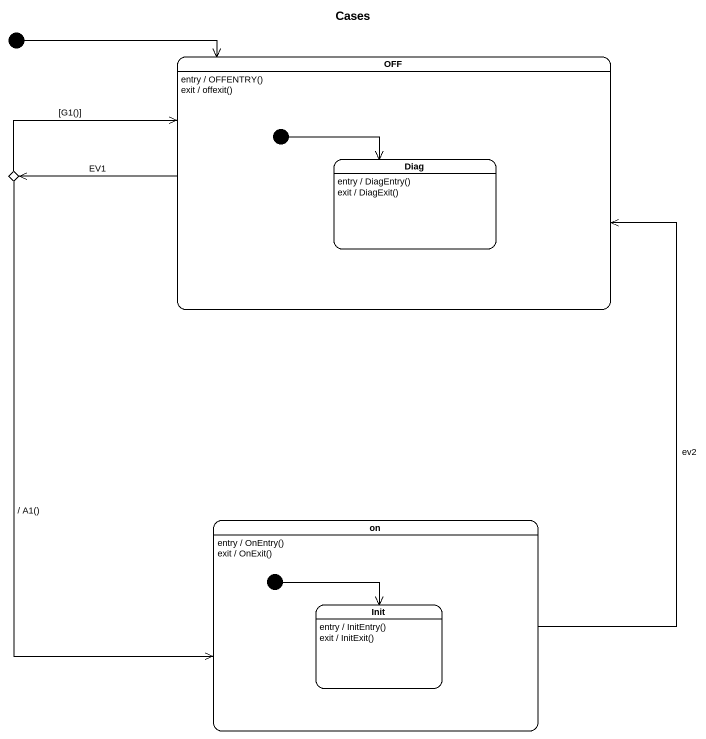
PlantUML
@startuml
title Cases
hide empty description
state OFF {
  state Diag
  Diag : entry / DiagEntry()
  Diag : exit / DiagExit()
  [*] -right-> Diag
}
OFF : entry / OFFENTRY()
OFF : exit / offexit()
state choice1 <<choice>>
state "on" as on_ {
  state Init
  Init : entry / InitEntry()
  Init : exit / InitExit()
  [*] --> Init
}
on_ : entry / OnEntry()
on_ : exit / OnExit()
[*] -right-> OFF
OFF -left-> choice1 : EV1
choice1 -right-> OFF : [G1()]
choice1 --> on_ : / A1()
on_ -up-> OFF : ev2
@enduml
